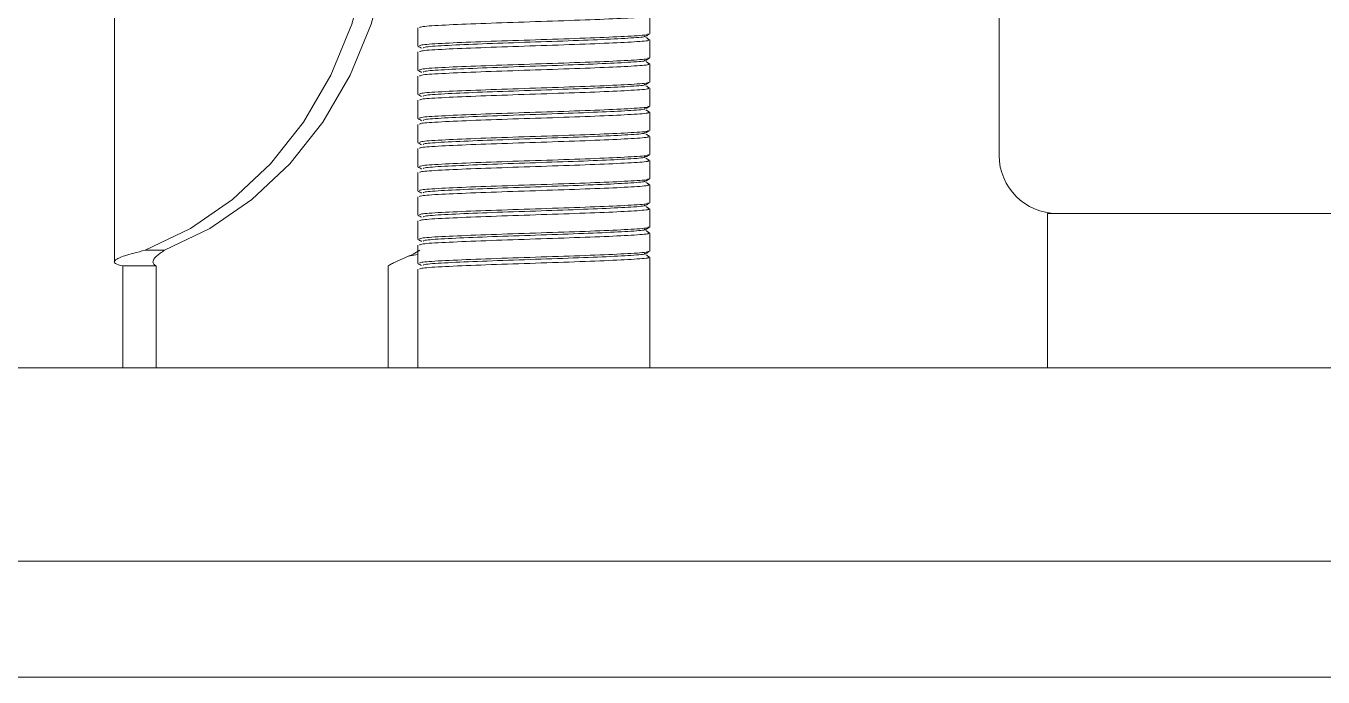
# Model space of a CAD drawing. Header units: millimetres. Extents: x 30710 to 48779, y -19256 to -8564.
# Drawn here: x 33324.9 to 33392, y -13510.9 to -13477.2 of the extents above; entities that cross this region are included whole.
import ezdxf

# ---------------------------------------------------------------- set-up
doc = ezdxf.new("R2010")
doc.units = ezdxf.units.MM
doc.header["$LTSCALE"] = 10
doc.layers.add('粗实线', color=4, linetype='Continuous', lineweight=18)

msp = doc.modelspace()

# ---------------------------------------------------------------- linework, layer by layer
at = {"layer": '粗实线'}
for p, q in [((33329.447, -13452.986), (33329.447, -13489.443)), ((33375.22, -13466.691), (33375.22, -13483.94)), ((33357.141, -13477.648), (33357.141, -13476.707)), ((33345.141, -13477.332), (33345.141, -13478.273)), ((33357.141, -13478.898), (33357.141, -13477.957)), ((33345.141, -13478.582), (33345.141, -13479.523)), ((33357.141, -13480.148), (33357.141, -13479.207)), ((33345.141, -13479.832), (33345.141, -13480.773)), ((33357.141, -13481.398), (33357.141, -13480.457)), ((33345.141, -13481.082), (33345.141, -13482.023)), ((33357.141, -13482.648), (33357.141, -13481.707)), ((33345.141, -13482.332), (33345.141, -13483.273)), ((33357.141, -13483.898), (33357.141, -13482.957)), ((33345.141, -13483.582), (33345.141, -13484.523)), ((33357.141, -13485.148), (33357.141, -13484.207)), ((33345.141, -13484.832), (33345.141, -13485.773)), ((33357.141, -13486.398), (33357.141, -13485.457)), ((33345.141, -13486.082), (33345.141, -13487.023)), ((33357.141, -13487.648), (33357.141, -13486.707)), ((33345.141, -13487.332), (33345.141, -13488.273)), ((33377.72, -13486.94), (33377.72, -13494.94)), ((33455.02, -13486.94), (33377.72, -13486.94)), ((33357.141, -13488.898), (33357.141, -13487.957)), ((33345.141, -13488.582), (33345.141, -13489.523)), ((33331.047, -13488.85), (33332.047, -13488.85)), ((33344.642, -13489.163), (33345.141, -13489.077)), ((33357.141, -13494.94), (33357.141, -13489.207)), ((33329.876, -13489.661), (33331.608, -13489.661)), ((33329.876, -13494.94), (33329.876, -13489.661)), ((33331.608, -13494.94), (33331.608, -13489.661)), ((33343.608, -13494.94), (33343.608, -13489.661)), ((33345.141, -13489.832), (33345.141, -13494.94)), ((31865.22, -13494.94), (33875.22, -13494.94)), ((31865.22, -13504.94), (33875.22, -13504.94)), ((33870.22, -13510.94), (31870.22, -13510.94))]:
    msp.add_line(p, q, dxfattribs=at)
for points in [[(33342.89, -13468.531), (33342.873, -13471.457), (33342.487, -13474.349), (33341.739, -13477.145), (33340.646, -13479.785), (33339.231, -13482.212), (33337.525, -13484.376), (33335.563, -13486.228), (33333.388, -13487.73), (33331.047, -13488.85)], [(33343.89, -13468.531), (33343.873, -13471.457), (33343.487, -13474.349), (33342.739, -13477.145), (33341.646, -13479.785), (33340.231, -13482.212), (33338.525, -13484.376), (33336.563, -13486.228), (33334.388, -13487.73), (33332.047, -13488.85)]]:
    msp.add_lwpolyline(points, dxfattribs=at)
msp.add_arc((33378.22, -13483.94), 3, 180, 270, dxfattribs=at)
for points, knots in [([(33357.039, -13476.707), (33357.067, -13476.716), (33357.18, -13476.75), (33356.432, -13476.811), (33354.9, -13476.889), (33352.731, -13476.967), (33350.34, -13477.046), (33348.057, -13477.124), (33346.279, -13477.202), (33345.241, -13477.271), (33345.243, -13477.315), (33345.243, -13477.332)], [0, 0, 0, 0, 0.49612, 1.988759, 3.481399, 4.974039, 6.466679, 7.959318, 9.451958, 10.944598, 11.941118, 11.941118, 11.941118, 11.941118]), ([(33357.039, -13477.648), (33357.067, -13477.657), (33357.18, -13477.692), (33356.432, -13477.752), (33354.9, -13477.831), (33352.731, -13477.909), (33350.34, -13477.987), (33348.057, -13478.065), (33346.279, -13478.143), (33345.241, -13478.213), (33345.243, -13478.256), (33345.243, -13478.273)], [0, 0, 0, 0, 0.49612, 1.988759, 3.481399, 4.974039, 6.466679, 7.959318, 9.451958, 10.944598, 11.941118, 11.941118, 11.941118, 11.941118]), ([(33357.039, -13477.957), (33357.067, -13477.966), (33357.18, -13478), (33356.432, -13478.061), (33354.9, -13478.139), (33352.731, -13478.217), (33350.34, -13478.296), (33348.057, -13478.374), (33346.279, -13478.452), (33345.241, -13478.521), (33345.243, -13478.565), (33345.243, -13478.582)], [0, 0, 0, 0, 0.49612, 1.988759, 3.481399, 4.974039, 6.466679, 7.959318, 9.451958, 10.944598, 11.941118, 11.941118, 11.941118, 11.941118]), ([(33356.851, -13477.759), (33356.878, -13477.767), (33356.988, -13477.802), (33356.264, -13477.863), (33354.78, -13477.941), (33352.68, -13478.019), (33350.365, -13478.097), (33348.155, -13478.175), (33346.434, -13478.253), (33345.429, -13478.323), (33345.43, -13478.366), (33345.431, -13478.384)], [0, 0, 0, 0, 0.478611, 1.924266, 3.369921, 4.815575, 6.26123, 7.706885, 9.15254, 10.598195, 11.563302, 11.563302, 11.563302, 11.563302]), ([(33356.939, -13477.77), (33356.971, -13477.752), (33357.035, -13477.715), (33357.099, -13477.678), (33357.131, -13477.66)], [0, 0, 0, 0, 0.1104857, 0.2209761, 0.2209761, 0.2209761, 0.2209761]), ([(33357.131, -13477.945), (33357.099, -13477.926), (33357.035, -13477.889), (33356.972, -13477.853), (33356.94, -13477.834)], [0, 0, 0, 0, 0.1104787, 0.2209528, 0.2209528, 0.2209528, 0.2209528]), ([(33345.151, -13478.285), (33345.183, -13478.303), (33345.247, -13478.34), (33345.311, -13478.377), (33345.343, -13478.395)], [0, 0, 0, 0, 0.1104904, 0.2209761, 0.2209761, 0.2209761, 0.2209761]), ([(33357.039, -13478.898), (33357.067, -13478.907), (33357.18, -13478.942), (33356.432, -13479.002), (33354.9, -13479.081), (33352.731, -13479.159), (33350.34, -13479.237), (33348.057, -13479.315), (33346.279, -13479.393), (33345.241, -13479.463), (33345.243, -13479.506), (33345.243, -13479.523)], [0, 0, 0, 0, 0.49612, 1.988759, 3.481399, 4.974039, 6.466679, 7.959318, 9.451958, 10.944598, 11.941118, 11.941118, 11.941118, 11.941118]), ([(33357.039, -13479.207), (33357.067, -13479.216), (33357.18, -13479.25), (33356.432, -13479.311), (33354.9, -13479.389), (33352.731, -13479.467), (33350.34, -13479.546), (33348.057, -13479.624), (33346.279, -13479.702), (33345.241, -13479.771), (33345.243, -13479.815), (33345.243, -13479.832)], [0, 0, 0, 0, 0.49612, 1.988759, 3.481399, 4.974039, 6.466679, 7.959318, 9.451958, 10.944598, 11.941118, 11.941118, 11.941118, 11.941118]), ([(33356.851, -13479.009), (33356.878, -13479.017), (33356.988, -13479.052), (33356.264, -13479.113), (33354.78, -13479.191), (33352.68, -13479.269), (33350.365, -13479.347), (33348.155, -13479.425), (33346.434, -13479.503), (33345.429, -13479.573), (33345.43, -13479.616), (33345.431, -13479.634)], [0, 0, 0, 0, 0.478611, 1.924266, 3.369921, 4.815575, 6.26123, 7.706885, 9.15254, 10.598195, 11.563302, 11.563302, 11.563302, 11.563302]), ([(33356.939, -13479.02), (33356.971, -13479.002), (33357.035, -13478.965), (33357.099, -13478.928), (33357.131, -13478.91)], [0, 0, 0, 0, 0.1104857, 0.2209761, 0.2209761, 0.2209761, 0.2209761]), ([(33357.131, -13479.195), (33357.099, -13479.176), (33357.035, -13479.139), (33356.972, -13479.103), (33356.94, -13479.084)], [0, 0, 0, 0, 0.1104787, 0.2209528, 0.2209528, 0.2209528, 0.2209528]), ([(33345.151, -13479.535), (33345.183, -13479.553), (33345.247, -13479.59), (33345.311, -13479.627), (33345.343, -13479.645)], [0, 0, 0, 0, 0.1104904, 0.2209761, 0.2209761, 0.2209761, 0.2209761]), ([(33357.039, -13480.148), (33357.067, -13480.157), (33357.18, -13480.192), (33356.432, -13480.252), (33354.9, -13480.331), (33352.731, -13480.409), (33350.34, -13480.487), (33348.057, -13480.565), (33346.279, -13480.643), (33345.241, -13480.713), (33345.243, -13480.756), (33345.243, -13480.773)], [0, 0, 0, 0, 0.49612, 1.988759, 3.481399, 4.974039, 6.466679, 7.959318, 9.451958, 10.944598, 11.941118, 11.941118, 11.941118, 11.941118]), ([(33357.039, -13480.457), (33357.067, -13480.466), (33357.18, -13480.5), (33356.432, -13480.561), (33354.9, -13480.639), (33352.731, -13480.717), (33350.34, -13480.796), (33348.057, -13480.874), (33346.279, -13480.952), (33345.241, -13481.021), (33345.243, -13481.065), (33345.243, -13481.082)], [0, 0, 0, 0, 0.49612, 1.988759, 3.481399, 4.974039, 6.466679, 7.959318, 9.451958, 10.944598, 11.941118, 11.941118, 11.941118, 11.941118]), ([(33356.851, -13480.259), (33356.878, -13480.267), (33356.988, -13480.302), (33356.264, -13480.363), (33354.78, -13480.441), (33352.68, -13480.519), (33350.365, -13480.597), (33348.155, -13480.675), (33346.434, -13480.753), (33345.429, -13480.823), (33345.43, -13480.866), (33345.431, -13480.884)], [0, 0, 0, 0, 0.478611, 1.924266, 3.369921, 4.815575, 6.26123, 7.706885, 9.15254, 10.598195, 11.563302, 11.563302, 11.563302, 11.563302]), ([(33356.939, -13480.27), (33356.971, -13480.252), (33357.035, -13480.215), (33357.099, -13480.178), (33357.131, -13480.16)], [0, 0, 0, 0, 0.1104857, 0.2209761, 0.2209761, 0.2209761, 0.2209761]), ([(33357.131, -13480.445), (33357.099, -13480.426), (33357.035, -13480.389), (33356.972, -13480.353), (33356.94, -13480.334)], [0, 0, 0, 0, 0.1104787, 0.2209528, 0.2209528, 0.2209528, 0.2209528]), ([(33345.151, -13480.785), (33345.183, -13480.803), (33345.247, -13480.84), (33345.311, -13480.877), (33345.343, -13480.895)], [0, 0, 0, 0, 0.1104904, 0.2209761, 0.2209761, 0.2209761, 0.2209761]), ([(33357.039, -13481.398), (33357.067, -13481.407), (33357.18, -13481.442), (33356.432, -13481.502), (33354.9, -13481.581), (33352.731, -13481.659), (33350.34, -13481.737), (33348.057, -13481.815), (33346.279, -13481.893), (33345.241, -13481.963), (33345.243, -13482.006), (33345.243, -13482.023)], [0, 0, 0, 0, 0.49612, 1.988759, 3.481399, 4.974039, 6.466679, 7.959318, 9.451958, 10.944598, 11.941118, 11.941118, 11.941118, 11.941118]), ([(33357.039, -13481.707), (33357.067, -13481.716), (33357.18, -13481.75), (33356.432, -13481.811), (33354.9, -13481.889), (33352.731, -13481.967), (33350.34, -13482.046), (33348.057, -13482.124), (33346.279, -13482.202), (33345.241, -13482.271), (33345.243, -13482.315), (33345.243, -13482.332)], [0, 0, 0, 0, 0.49612, 1.988759, 3.481399, 4.974039, 6.466679, 7.959318, 9.451958, 10.944598, 11.941118, 11.941118, 11.941118, 11.941118]), ([(33356.851, -13481.509), (33356.878, -13481.517), (33356.988, -13481.552), (33356.264, -13481.613), (33354.78, -13481.691), (33352.68, -13481.769), (33350.365, -13481.847), (33348.155, -13481.925), (33346.434, -13482.003), (33345.429, -13482.073), (33345.43, -13482.116), (33345.431, -13482.134)], [0, 0, 0, 0, 0.478611, 1.924266, 3.369921, 4.815575, 6.26123, 7.706885, 9.15254, 10.598195, 11.563302, 11.563302, 11.563302, 11.563302]), ([(33356.939, -13481.52), (33356.971, -13481.502), (33357.035, -13481.465), (33357.099, -13481.428), (33357.131, -13481.41)], [0, 0, 0, 0, 0.1104857, 0.2209761, 0.2209761, 0.2209761, 0.2209761]), ([(33357.131, -13481.695), (33357.099, -13481.676), (33357.035, -13481.639), (33356.972, -13481.603), (33356.94, -13481.584)], [0, 0, 0, 0, 0.1104787, 0.2209528, 0.2209528, 0.2209528, 0.2209528]), ([(33345.151, -13482.035), (33345.183, -13482.053), (33345.247, -13482.09), (33345.311, -13482.127), (33345.343, -13482.145)], [0, 0, 0, 0, 0.1104904, 0.2209761, 0.2209761, 0.2209761, 0.2209761]), ([(33357.039, -13482.648), (33357.067, -13482.657), (33357.18, -13482.692), (33356.432, -13482.752), (33354.9, -13482.831), (33352.731, -13482.909), (33350.34, -13482.987), (33348.057, -13483.065), (33346.279, -13483.143), (33345.241, -13483.213), (33345.243, -13483.256), (33345.243, -13483.273)], [0, 0, 0, 0, 0.49612, 1.988759, 3.481399, 4.974039, 6.466679, 7.959318, 9.451958, 10.944598, 11.941118, 11.941118, 11.941118, 11.941118]), ([(33356.939, -13482.77), (33356.971, -13482.752), (33357.035, -13482.715), (33357.099, -13482.678), (33357.131, -13482.66)], [0, 0, 0, 0, 0.1104857, 0.2209761, 0.2209761, 0.2209761, 0.2209761]), ([(33345.151, -13483.285), (33345.183, -13483.303), (33345.247, -13483.34), (33345.311, -13483.377), (33345.343, -13483.395)], [0, 0, 0, 0, 0.1104904, 0.2209761, 0.2209761, 0.2209761, 0.2209761]), ([(33357.039, -13482.957), (33357.067, -13482.966), (33357.18, -13483), (33356.432, -13483.061), (33354.9, -13483.139), (33352.731, -13483.217), (33350.34, -13483.296), (33348.057, -13483.374), (33346.279, -13483.452), (33345.241, -13483.521), (33345.243, -13483.565), (33345.243, -13483.582)], [0, 0, 0, 0, 0.49612, 1.988759, 3.481399, 4.974039, 6.466679, 7.959318, 9.451958, 10.944598, 11.941118, 11.941118, 11.941118, 11.941118]), ([(33356.851, -13482.759), (33356.878, -13482.767), (33356.988, -13482.802), (33356.264, -13482.863), (33354.78, -13482.941), (33352.68, -13483.019), (33350.365, -13483.097), (33348.155, -13483.175), (33346.434, -13483.253), (33345.429, -13483.323), (33345.43, -13483.366), (33345.431, -13483.384)], [0, 0, 0, 0, 0.478611, 1.924266, 3.369921, 4.815575, 6.26123, 7.706885, 9.15254, 10.598195, 11.563302, 11.563302, 11.563302, 11.563302]), ([(33357.131, -13482.945), (33357.099, -13482.926), (33357.035, -13482.889), (33356.972, -13482.853), (33356.94, -13482.834)], [0, 0, 0, 0, 0.1104787, 0.2209528, 0.2209528, 0.2209528, 0.2209528]), ([(33357.039, -13483.898), (33357.067, -13483.907), (33357.18, -13483.942), (33356.432, -13484.002), (33354.9, -13484.081), (33352.731, -13484.159), (33350.34, -13484.237), (33348.057, -13484.315), (33346.279, -13484.393), (33345.241, -13484.463), (33345.243, -13484.506), (33345.243, -13484.523)], [0, 0, 0, 0, 0.49612, 1.988759, 3.481399, 4.974039, 6.466679, 7.959318, 9.451958, 10.944598, 11.941118, 11.941118, 11.941118, 11.941118]), ([(33356.851, -13484.009), (33356.878, -13484.017), (33356.988, -13484.052), (33356.264, -13484.113), (33354.78, -13484.191), (33352.68, -13484.269), (33350.365, -13484.347), (33348.155, -13484.425), (33346.434, -13484.503), (33345.429, -13484.573), (33345.43, -13484.616), (33345.431, -13484.634)], [0, 0, 0, 0, 0.478611, 1.924266, 3.369921, 4.815575, 6.26123, 7.706885, 9.15254, 10.598195, 11.563302, 11.563302, 11.563302, 11.563302]), ([(33356.939, -13484.02), (33356.971, -13484.002), (33357.035, -13483.965), (33357.099, -13483.928), (33357.131, -13483.91)], [0, 0, 0, 0, 0.1104857, 0.2209761, 0.2209761, 0.2209761, 0.2209761]), ([(33345.151, -13484.535), (33345.183, -13484.553), (33345.247, -13484.59), (33345.311, -13484.627), (33345.343, -13484.645)], [0, 0, 0, 0, 0.1104904, 0.2209761, 0.2209761, 0.2209761, 0.2209761]), ([(33357.039, -13484.207), (33357.067, -13484.216), (33357.18, -13484.25), (33356.432, -13484.311), (33354.9, -13484.389), (33352.731, -13484.467), (33350.34, -13484.546), (33348.057, -13484.624), (33346.279, -13484.702), (33345.241, -13484.771), (33345.243, -13484.815), (33345.243, -13484.832)], [0, 0, 0, 0, 0.49612, 1.988759, 3.481399, 4.974039, 6.466679, 7.959318, 9.451958, 10.944598, 11.941118, 11.941118, 11.941118, 11.941118]), ([(33357.131, -13484.195), (33357.099, -13484.176), (33357.035, -13484.139), (33356.972, -13484.103), (33356.94, -13484.084)], [0, 0, 0, 0, 0.1104787, 0.2209528, 0.2209528, 0.2209528, 0.2209528]), ([(33357.039, -13485.148), (33357.067, -13485.157), (33357.18, -13485.192), (33356.432, -13485.252), (33354.9, -13485.331), (33352.731, -13485.409), (33350.34, -13485.487), (33348.057, -13485.565), (33346.279, -13485.643), (33345.241, -13485.713), (33345.243, -13485.756), (33345.243, -13485.773)], [0, 0, 0, 0, 0.49612, 1.988759, 3.481399, 4.974039, 6.466679, 7.959318, 9.451958, 10.944598, 11.941118, 11.941118, 11.941118, 11.941118]), ([(33356.851, -13485.259), (33356.878, -13485.267), (33356.988, -13485.302), (33356.264, -13485.363), (33354.78, -13485.441), (33352.68, -13485.519), (33350.365, -13485.597), (33348.155, -13485.675), (33346.434, -13485.753), (33345.429, -13485.823), (33345.43, -13485.866), (33345.431, -13485.884)], [0, 0, 0, 0, 0.478611, 1.924266, 3.369921, 4.815575, 6.26123, 7.706885, 9.15254, 10.598195, 11.563302, 11.563302, 11.563302, 11.563302]), ([(33356.939, -13485.27), (33356.971, -13485.252), (33357.035, -13485.215), (33357.099, -13485.178), (33357.131, -13485.16)], [0, 0, 0, 0, 0.1104857, 0.2209761, 0.2209761, 0.2209761, 0.2209761]), ([(33357.131, -13485.445), (33357.099, -13485.426), (33357.035, -13485.389), (33356.972, -13485.353), (33356.94, -13485.334)], [0, 0, 0, 0, 0.1104787, 0.2209528, 0.2209528, 0.2209528, 0.2209528]), ([(33345.151, -13485.785), (33345.183, -13485.803), (33345.247, -13485.84), (33345.311, -13485.877), (33345.343, -13485.895)], [0, 0, 0, 0, 0.1104904, 0.2209761, 0.2209761, 0.2209761, 0.2209761]), ([(33357.039, -13485.457), (33357.067, -13485.466), (33357.18, -13485.5), (33356.432, -13485.561), (33354.9, -13485.639), (33352.731, -13485.717), (33350.34, -13485.796), (33348.057, -13485.874), (33346.279, -13485.952), (33345.241, -13486.021), (33345.243, -13486.065), (33345.243, -13486.082)], [0, 0, 0, 0, 0.49612, 1.988759, 3.481399, 4.974039, 6.466679, 7.959318, 9.451958, 10.944598, 11.941118, 11.941118, 11.941118, 11.941118]), ([(33357.039, -13486.398), (33357.067, -13486.407), (33357.18, -13486.442), (33356.432, -13486.502), (33354.9, -13486.581), (33352.731, -13486.659), (33350.34, -13486.737), (33348.057, -13486.815), (33346.279, -13486.893), (33345.241, -13486.963), (33345.243, -13487.006), (33345.243, -13487.023)], [0, 0, 0, 0, 0.49612, 1.988759, 3.481399, 4.974039, 6.466679, 7.959318, 9.451958, 10.944598, 11.941118, 11.941118, 11.941118, 11.941118]), ([(33357.039, -13486.707), (33357.067, -13486.716), (33357.18, -13486.75), (33356.432, -13486.811), (33354.9, -13486.889), (33352.731, -13486.967), (33350.34, -13487.046), (33348.057, -13487.124), (33346.279, -13487.202), (33345.241, -13487.271), (33345.243, -13487.315), (33345.243, -13487.332)], [0, 0, 0, 0, 0.49612, 1.988759, 3.481399, 4.974039, 6.466679, 7.959318, 9.451958, 10.944598, 11.941118, 11.941118, 11.941118, 11.941118]), ([(33356.851, -13486.509), (33356.878, -13486.517), (33356.988, -13486.552), (33356.264, -13486.613), (33354.78, -13486.691), (33352.68, -13486.769), (33350.365, -13486.847), (33348.155, -13486.925), (33346.434, -13487.003), (33345.429, -13487.073), (33345.43, -13487.116), (33345.431, -13487.134)], [0, 0, 0, 0, 0.478611, 1.924266, 3.369921, 4.815575, 6.26123, 7.706885, 9.15254, 10.598195, 11.563302, 11.563302, 11.563302, 11.563302]), ([(33356.939, -13486.52), (33356.971, -13486.502), (33357.035, -13486.465), (33357.099, -13486.428), (33357.131, -13486.41)], [0, 0, 0, 0, 0.1104857, 0.2209761, 0.2209761, 0.2209761, 0.2209761]), ([(33357.131, -13486.695), (33357.099, -13486.676), (33357.035, -13486.639), (33356.972, -13486.603), (33356.94, -13486.584)], [0, 0, 0, 0, 0.1104787, 0.2209528, 0.2209528, 0.2209528, 0.2209528]), ([(33345.151, -13487.035), (33345.183, -13487.053), (33345.247, -13487.09), (33345.311, -13487.127), (33345.343, -13487.145)], [0, 0, 0, 0, 0.1104904, 0.2209761, 0.2209761, 0.2209761, 0.2209761]), ([(33357.039, -13487.648), (33357.067, -13487.657), (33357.18, -13487.692), (33356.432, -13487.752), (33354.9, -13487.831), (33352.731, -13487.909), (33350.34, -13487.987), (33348.057, -13488.065), (33346.279, -13488.143), (33345.241, -13488.213), (33345.243, -13488.256), (33345.243, -13488.273)], [0, 0, 0, 0, 0.49612, 1.988759, 3.481399, 4.974039, 6.466679, 7.959318, 9.451958, 10.944598, 11.941118, 11.941118, 11.941118, 11.941118]), ([(33357.039, -13487.957), (33357.067, -13487.966), (33357.18, -13488), (33356.432, -13488.061), (33354.9, -13488.139), (33352.731, -13488.217), (33350.34, -13488.296), (33348.057, -13488.374), (33346.279, -13488.452), (33345.241, -13488.521), (33345.243, -13488.565), (33345.243, -13488.582)], [0, 0, 0, 0, 0.49612, 1.988759, 3.481399, 4.974039, 6.466679, 7.959318, 9.451958, 10.944598, 11.941118, 11.941118, 11.941118, 11.941118]), ([(33356.851, -13487.759), (33356.878, -13487.767), (33356.988, -13487.802), (33356.264, -13487.863), (33354.78, -13487.941), (33352.68, -13488.019), (33350.365, -13488.097), (33348.155, -13488.175), (33346.434, -13488.253), (33345.429, -13488.323), (33345.43, -13488.366), (33345.431, -13488.384)], [0, 0, 0, 0, 0.478611, 1.924266, 3.369921, 4.815575, 6.26123, 7.706885, 9.15254, 10.598195, 11.563302, 11.563302, 11.563302, 11.563302]), ([(33356.939, -13487.77), (33356.971, -13487.752), (33357.035, -13487.715), (33357.099, -13487.678), (33357.131, -13487.66)], [0, 0, 0, 0, 0.1104857, 0.2209761, 0.2209761, 0.2209761, 0.2209761]), ([(33357.131, -13487.945), (33357.099, -13487.926), (33357.035, -13487.889), (33356.972, -13487.853), (33356.94, -13487.834)], [0, 0, 0, 0, 0.1104787, 0.2209528, 0.2209528, 0.2209528, 0.2209528]), ([(33345.151, -13488.285), (33345.183, -13488.303), (33345.247, -13488.34), (33345.311, -13488.377), (33345.343, -13488.395)], [0, 0, 0, 0, 0.1104904, 0.2209761, 0.2209761, 0.2209761, 0.2209761]), ([(33331.047, -13488.85), (33330.84, -13488.899), (33330.435, -13488.995), (33329.976, -13489.129), (33329.656, -13489.25), (33329.428, -13489.389), (33329.418, -13489.537), (33329.729, -13489.621), (33329.876, -13489.661)], [0, 0, 0, 0, 0.335703, 0.655681, 0.959953, 1.248538, 1.776515, 2.242825, 2.242825, 2.242825, 2.242825]), ([(33332.047, -13488.85), (33331.969, -13488.899), (33331.818, -13488.995), (33331.595, -13489.167), (33331.441, -13489.353), (33331.435, -13489.535), (33331.553, -13489.621), (33331.608, -13489.661)], [0, 0, 0, 0, 0.177531, 0.345428, 0.651194, 0.919669, 1.151766, 1.151766, 1.151766, 1.151766]), ([(33343.608, -13489.661), (33343.663, -13489.626), (33343.771, -13489.557), (33344.056, -13489.421), (33344.446, -13489.254), (33344.896, -13489.058), (33345.136, -13488.916), (33345.247, -13488.85)], [0, 0, 0, 0, 0.280499, 0.546282, 1.031587, 1.459669, 1.83121, 1.83121, 1.83121, 1.83121]), ([(33357.039, -13488.898), (33357.067, -13488.907), (33357.18, -13488.942), (33356.432, -13489.002), (33354.9, -13489.081), (33352.731, -13489.159), (33350.34, -13489.237), (33348.057, -13489.315), (33346.279, -13489.393), (33345.241, -13489.463), (33345.243, -13489.506), (33345.243, -13489.523)], [0, 0, 0, 0, 0.49612, 1.988759, 3.481399, 4.974039, 6.466679, 7.959318, 9.451958, 10.944598, 11.941118, 11.941118, 11.941118, 11.941118]), ([(33357.039, -13489.207), (33357.067, -13489.216), (33357.18, -13489.25), (33356.432, -13489.311), (33354.9, -13489.389), (33352.731, -13489.467), (33350.34, -13489.546), (33348.057, -13489.624), (33346.279, -13489.702), (33345.241, -13489.771), (33345.243, -13489.815), (33345.243, -13489.832)], [0, 0, 0, 0, 0.49612, 1.988759, 3.481399, 4.974039, 6.466679, 7.959318, 9.451958, 10.944598, 11.941118, 11.941118, 11.941118, 11.941118]), ([(33356.851, -13489.009), (33356.878, -13489.017), (33356.988, -13489.052), (33356.264, -13489.113), (33354.78, -13489.191), (33352.68, -13489.269), (33350.365, -13489.347), (33348.155, -13489.425), (33346.434, -13489.503), (33345.429, -13489.573), (33345.43, -13489.616), (33345.431, -13489.634)], [0, 0, 0, 0, 0.478611, 1.924266, 3.369921, 4.815575, 6.26123, 7.706885, 9.15254, 10.598195, 11.563302, 11.563302, 11.563302, 11.563302]), ([(33356.939, -13489.02), (33356.971, -13489.002), (33357.035, -13488.965), (33357.099, -13488.928), (33357.131, -13488.91)], [0, 0, 0, 0, 0.1104857, 0.2209761, 0.2209761, 0.2209761, 0.2209761]), ([(33357.131, -13489.195), (33357.099, -13489.176), (33357.035, -13489.139), (33356.972, -13489.103), (33356.94, -13489.084)], [0, 0, 0, 0, 0.1104787, 0.2209528, 0.2209528, 0.2209528, 0.2209528]), ([(33345.151, -13489.535), (33345.183, -13489.553), (33345.247, -13489.59), (33345.311, -13489.627), (33345.343, -13489.645)], [0, 0, 0, 0, 0.1104904, 0.2209761, 0.2209761, 0.2209761, 0.2209761])]:
    msp.add_open_spline(points, degree=3, knots=knots, dxfattribs=at)

doc.saveas('drawing.dxf')
